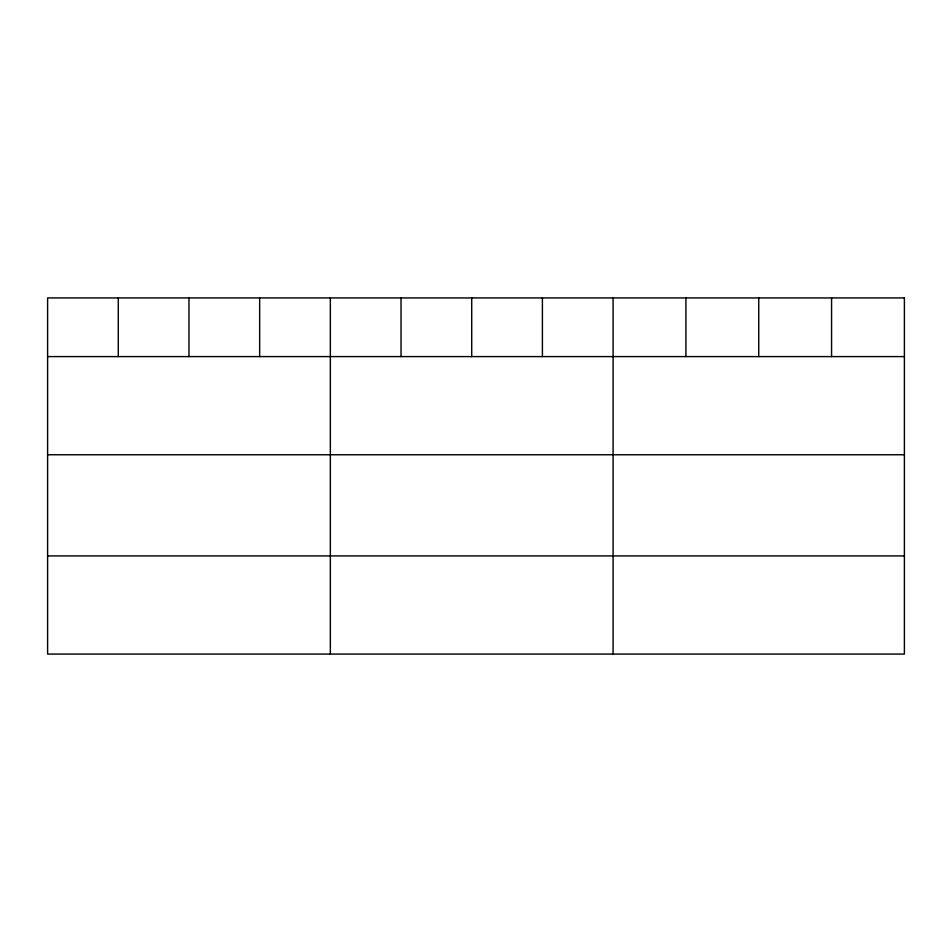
<?xml version="1.0" encoding="UTF-8"?>
<svg xmlns="http://www.w3.org/2000/svg" width="952" height="952" viewBox="0 0 952 952"><rect width="100%" height="100%" fill="white"/><g stroke="black" fill="none" stroke-linecap="round" stroke-linejoin="round"><path stroke-width="1.43" d="M47.6 356.595L904.4 356.595M47.6 454.758L904.4 454.758M47.6 555.909L904.4 555.909M831.572 297.928L831.572 356.595M758.744 297.928L758.744 356.595M685.916 297.928L685.916 356.595M613.088 297.928L613.088 654.072M542.402 297.928L542.402 356.595M471.716 297.928L471.716 356.595M401.03 297.928L401.03 356.595M330.344 297.928L330.344 654.072M259.658 297.928L259.658 356.595M188.972 297.928L188.972 356.595M118.286 297.928L118.286 356.595M904.4 297.928L47.6 297.928L47.6 654.072L904.4 654.072L904.4 297.928"/></g></svg>
